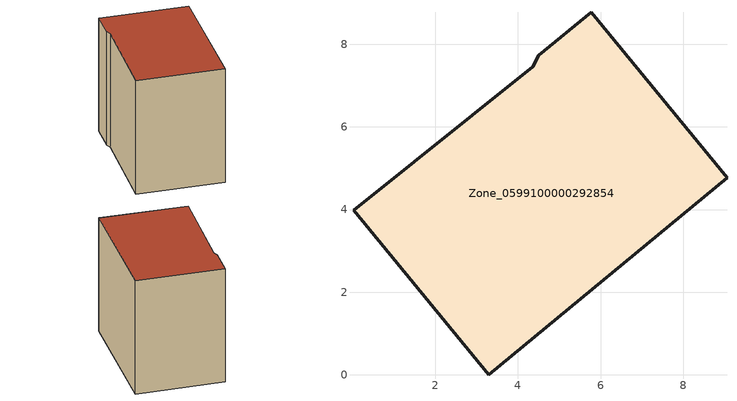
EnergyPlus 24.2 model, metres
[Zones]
Zone_0599100000292854
 floor ground (C_G): 4.5,7.73 5.77,8.78 9.06,4.77 3.29,0 0.02,3.99 4.36,7.46 z0
 wall outside (C_F): 9.06,4.77 5.77,8.78 4.5,7.73 4.36,7.46 0.02,3.99 3.29,0 9.06,4.77 z0:7.21
 roof outside (C_R): 5.77,8.78 4.5,7.73 4.36,7.46 0.02,3.99 3.29,0 9.06,4.77 z7.21
[BUILDING]
Pand.0599100000292854: North Axis=0; Terrain=City; Loads Convergence Tolerance Value=0.04; Temperature Convergence Tolerance Value=0.4; Solar Distribution=FullExterior; Maximum Number of Warmup Days=25; Minimum Number of Warmup Days=1
[Site:Location]
Rotterdam.The.Hague.AP_ZH_NLD Design_Conditions: Latitude=51.96; Longitude=4.45; Time Zone=1; Elevation=-4.5
[SITE:GROUNDTEMPERATURE:BUILDINGSURFACE]
18, 18, 18, 18, 18, 18, 18, 18, 18, 18, 18, 18
[MATERIAL] Thermal Absorptance=0.9; Solar Absorptance=0.7; Visible Absorptance=0.7
Name | Roughness | Thickness | Conductivity | Density | Specific Heat
G.TC.1946 | MediumSmooth | 0.15 | 1 | 540 | 1210
F.TC.1946 | Rough | 0.3 | 0.857143 | 1920 | 840
R.TC.1946 | MediumRough | 0.2 | 0.909091 | 1500 | 1000
[CONSTRUCTION]
C_G: G.TC.1946
C_F: F.TC.1946
C_R: R.TC.1946
[ZONE]
Zone_0599100000292854: Type=1; Multiplier=1; Ceiling Height=Autocalculate; Volume=Autocalculate; Floor Area=autocalculate; Part of Total Floor Area=Yes
[ZONEINFILTRATION:DESIGNFLOWRATE]
Infil_Zone_0599100000292854: Zone or ZoneList or Space or SpaceList=Zone_0599100000292854; Schedule=AlwaysOn; Design Flow Rate Calculation Method=Flow/Area; Flow Rate per Floor Area=0.003; Constant Term Coefficient=1; Temperature Term Coefficient=0; Velocity Term Coefficient=0; Velocity Squared Term Coefficient=0
[HVACTEMPLATE:ZONE:IDEALLOADSAIRSYSTEM]
Zone_0599100000292854: Maximum Heating Supply Air Temperature=50; Minimum Cooling Supply Air Temperature=13; Maximum Heating Supply Air Humidity Ratio=0.0156; Minimum Cooling Supply Air Humidity Ratio=0.0077; Heating Limit=NoLimit; Cooling Limit=NoLimit; Dehumidification Control Type=ConstantSensibleHeatRatio; Cooling Sensible Heat Ratio=0.7; Dehumidification Setpoint=60; Humidification Control Type=None; Humidification Setpoint=30; Outdoor Air Method=None; Outdoor Air Flow Rate per Person=0.00944; Outdoor Air Flow Rate per Zone Floor Area=0; Outdoor Air Flow Rate per Zone=0; Demand Controlled Ventilation Type=None; Outdoor Air Economizer Type=NoEconomizer; Heat Recovery Type=None; Sensible Heat Recovery Effectiveness=0.7; Latent Heat Recovery Effectiveness=0.65
[ZONECONTROL:THERMOSTAT]
ThermostatControl_Zone_0599100000292854: Zone or ZoneList=Zone_0599100000292854; Control Type Schedule=DualSetpointControlType; Control 1=Thermostat_Zone_0599100000292854; Temperature Difference Between Cutout And Setpoint=0
[THERMOSTATSETPOINT:DUALSETPOINT]
Thermostat_Zone_0599100000292854: Heating Setpoint Temperature Schedule=HeatingSetpoint_Zone_0599100000292854; Cooling Setpoint Temperature Schedule=CoolingSetpoint_Zone_0599100000292854
[SCHEDULE:COMPACT]
HeatingSetpoint_Zone_0599100000292854: Through: 12/31, For: AllDays, Until: 24:00, 21
CoolingSetpoint_Zone_0599100000292854: Through: 12/31, For: AllDays, Until: 24:00, 24
DualSetpointControlType: Through: 12/31, For: AllDays, Until: 24:00, 4
AlwaysOn: Through: 12/31, For: AllDays, Until: 24:00, 1
